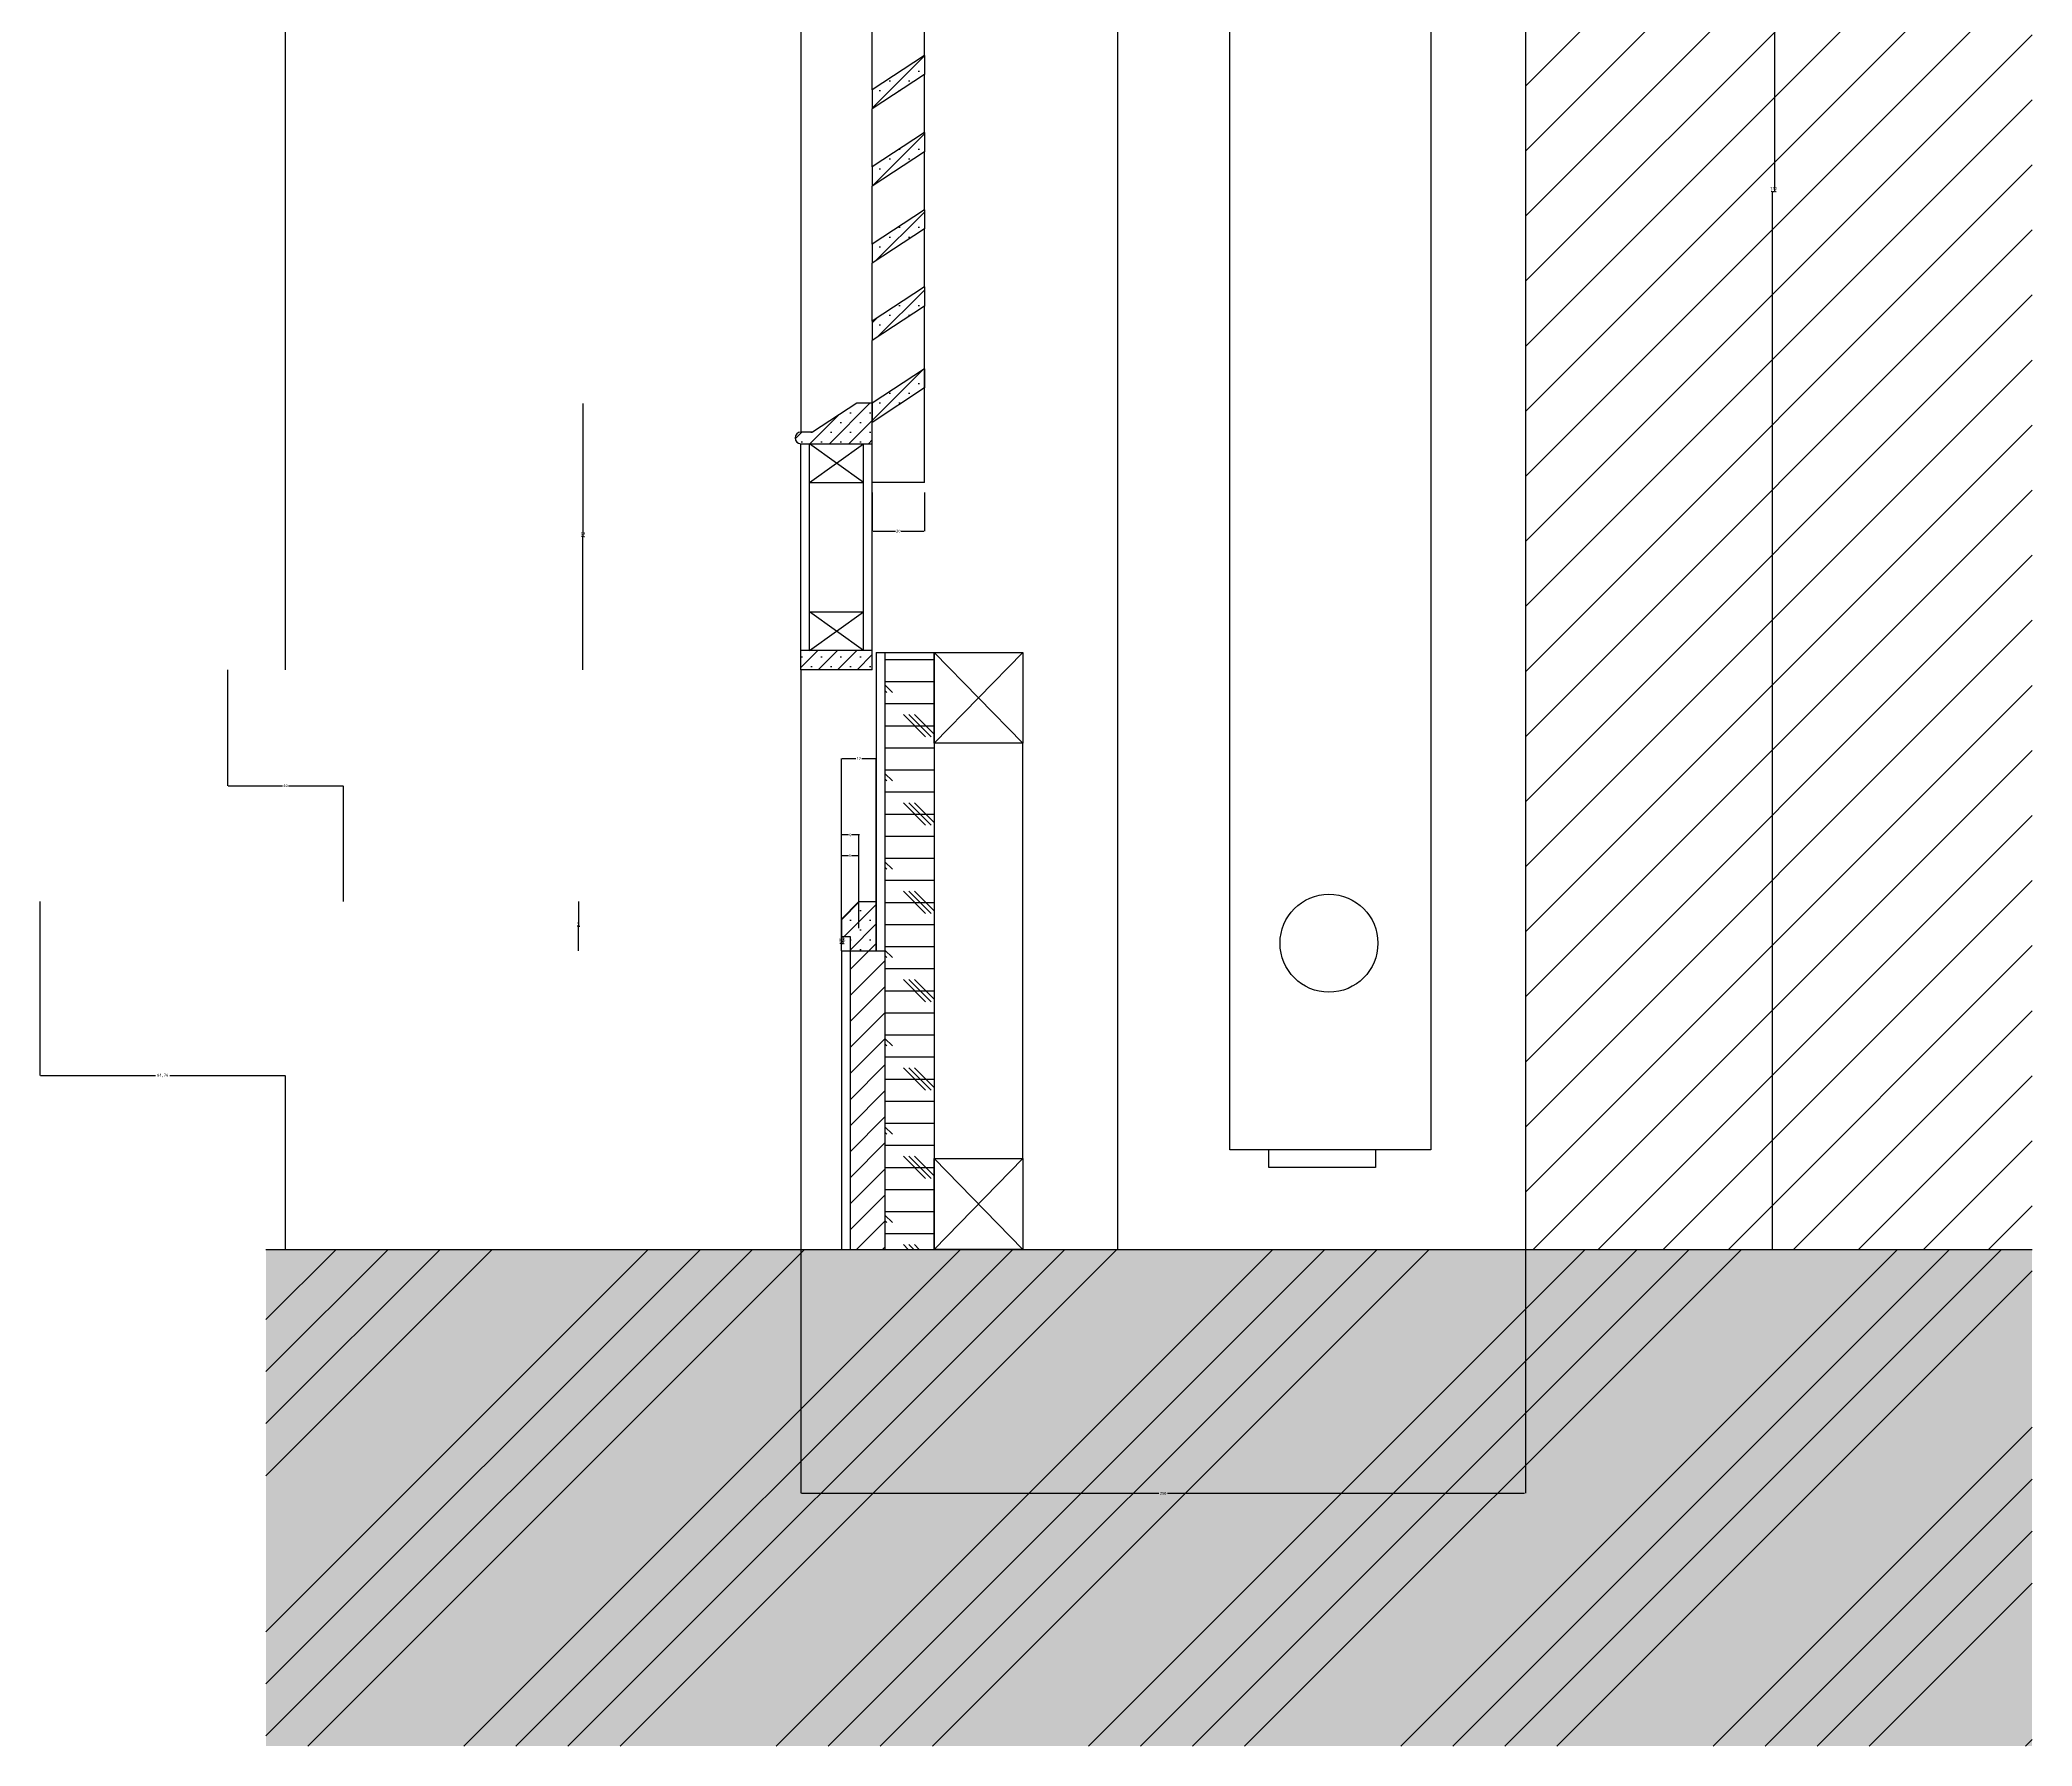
# Model space of a CAD drawing. Header units: metres. Extents: x 112154 to 113735, y -66478 to -63872.
# Drawn here: x 112154 to 112842, y -66478 to -65890 of the extents above; entities that cross this region are included whole.
import ezdxf

# ---------------------------------------------------------------- set-up
doc = ezdxf.new("R2010")
doc.units = ezdxf.units.M
for name, color, linetype in [('10', 8, 'Continuous'), ('11', 3, 'Continuous'), ('15', 2, 'Continuous'), ('8', 7, 'Continuous')]:
    doc.layers.add(name, color=color, linetype=linetype)
doc.dimstyles.get("Standard").update_dxf_attribs({"dimtxt": 2.5, "dimasz": 2.5, "dimexe": 1.25, "dimexo": 0.625, "dimtad": 1, "dimcen": 2.5, "dimazin": 3, "dimtfac": 1, "dimtmove": 0, "dimatfit": 3})

# ---------------------------------------------------------------- blocks, each defined once
blk = doc.blocks.new('_CLOSEDFILLED')
at = {"color": 0, "linetype": 'BYBLOCK'}
blk.add_solid([(-1, 0.2), (0, 0), (-1, -0.2)], dxfattribs=at)
blk = doc.blocks.new('*D5')
for p, q in [((112243.59, -65369.06), (112243.59, -65738.06)), ((112239.755, -65738.06), (112238.67, -65738.06)), ((112238.92, -66107.06), (112238.92, -65738.06)), ((112243.84, -65738.06), (112242.755, -65738.06))]:
    blk.add_line(p, q)
at = {"layer": 'Defpoints'}
for p in [(112243.59, -65369.06), (112243.59, -65738.06), (112238.92, -66107.06)]:
    blk.add_point(p, dxfattribs=at)
at = {"layer": '8', "xscale": 0.25, "yscale": 0.25}
blk.add_blockref('_CLOSEDFILLED', (112238.92, -65738.06), dxfattribs=at)
at = {"layer": '8', "xscale": 0.25, "yscale": 0.25, "rotation": 180}
blk.add_blockref('_CLOSEDFILLED', (112243.59, -65738.06), dxfattribs=at)
at = {"layer": '8', "insert": (112241.255, -65738.06), "char_height": 1, "attachment_point": 5}
blk.add_mtext('720', dxfattribs=at)
blk = doc.blocks.new('*D6')
for p, q in [((112218.92, -66107.06), (112218.92, -66147.06)), ((112219.17, -66147.06), (112237.92, -66147.06)), ((112239.92, -66147.06), (112258.67, -66147.06)), ((112258.92, -66187.06), (112258.92, -66147.06))]:
    blk.add_line(p, q)
at = {"layer": 'Defpoints'}
for p in [(112218.92, -66107.06), (112218.92, -66147.06), (112258.92, -66187.06)]:
    blk.add_point(p, dxfattribs=at)
at = {"layer": '8', "xscale": 0.25, "yscale": 0.25, "rotation": 180}
blk.add_blockref('_CLOSEDFILLED', (112218.92, -66147.06), dxfattribs=at)
at = {"layer": '8', "xscale": 0.25, "yscale": 0.25}
blk.add_blockref('_CLOSEDFILLED', (112258.92, -66147.06), dxfattribs=at)
at = {"layer": '8', "insert": (112238.92, -66147.06), "char_height": 1, "attachment_point": 5}
blk.add_mtext('40', dxfattribs=at)
blk = doc.blocks.new('*D7')
for p, q in [((112154.16, -66187.06), (112154.16, -66247.06)), ((112154.41, -66247.06), (112194.04, -66247.06)), ((112199.04, -66247.06), (112238.67, -66247.06)), ((112238.92, -66307.06), (112238.92, -66247.06))]:
    blk.add_line(p, q)
at = {"layer": 'Defpoints'}
for p in [(112154.16, -66187.06), (112154.16, -66247.06), (112238.92, -66307.06)]:
    blk.add_point(p, dxfattribs=at)
at = {"layer": '8', "xscale": 0.25, "yscale": 0.25, "rotation": 180}
blk.add_blockref('_CLOSEDFILLED', (112154.16, -66247.06), dxfattribs=at)
at = {"layer": '8', "xscale": 0.25, "yscale": 0.25}
blk.add_blockref('_CLOSEDFILLED', (112238.92, -66247.06), dxfattribs=at)
at = {"layer": '8', "insert": (112196.54, -66247.06), "char_height": 1, "attachment_point": 5}
blk.add_mtext('84,76', dxfattribs=at)
blk = doc.blocks.new('*D17')
for p, q in [((112341.57, -66015.14), (112341.57, -66061.1)), ((112341.32, -66061.1), (112341.07, -66061.1)), ((112341.57, -66107.06), (112341.57, -66061.1)), ((112341.57, -66061.1), (112341.57, -66061.1)), ((112341.82, -66061.1), (112342.07, -66061.1))]:
    blk.add_line(p, q)
at = {"layer": 'Defpoints'}
for p in [(112341.57, -66015.14), (112341.57, -66061.1), (112341.57, -66107.06)]:
    blk.add_point(p, dxfattribs=at)
at = {"layer": '8', "xscale": 0.25, "yscale": 0.25}
blk.add_blockref('_CLOSEDFILLED', (112341.57, -66061.1), dxfattribs=at)
at = {"layer": '8', "xscale": 0.25, "yscale": 0.25, "rotation": 180}
blk.add_blockref('_CLOSEDFILLED', (112341.57, -66061.1), dxfattribs=at)
at = {"layer": '8', "insert": (112341.57, -66059.975), "char_height": 1, "attachment_point": 5}
blk.add_mtext('99', dxfattribs=at)
blk = doc.blocks.new('*D18')
for p, q in [((112752.77, -65577.06), (112752.77, -65942.06)), ((112751.79, -65942.06), (112751.54, -65942.06)), ((112752.04, -66307.06), (112752.04, -65942.06)), ((112752.04, -65942.06), (112752.77, -65942.06)), ((112753.02, -65942.06), (112753.27, -65942.06))]:
    blk.add_line(p, q)
at = {"layer": 'Defpoints'}
for p in [(112752.77, -65577.06), (112752.04, -65942.06), (112752.04, -66307.06)]:
    blk.add_point(p, dxfattribs=at)
at = {"layer": '8', "xscale": 0.25, "yscale": 0.25}
blk.add_blockref('_CLOSEDFILLED', (112752.04, -65942.06), dxfattribs=at)
at = {"layer": '8', "xscale": 0.25, "yscale": 0.25, "rotation": 180}
blk.add_blockref('_CLOSEDFILLED', (112752.77, -65942.06), dxfattribs=at)
at = {"layer": '8', "insert": (112752.405, -65940.935), "char_height": 1, "attachment_point": 5}
blk.add_mtext('750', dxfattribs=at)
blk = doc.blocks.new('*D19')
for p, q in [((112441.4, -66045.9), (112441.4, -66059.2)), ((112459.4, -66045.9), (112459.4, -66059.2)), ((112441.65, -66059.2), (112449.4, -66059.2)), ((112451.4, -66059.2), (112459.15, -66059.2))]:
    blk.add_line(p, q)
at = {"layer": 'Defpoints'}
for p in [(112441.4, -66045.9), (112459.4, -66045.9), (112441.4, -66059.2)]:
    blk.add_point(p, dxfattribs=at)
at = {"layer": '8', "xscale": 0.25, "yscale": 0.25, "rotation": 180}
blk.add_blockref('_CLOSEDFILLED', (112441.4, -66059.2), dxfattribs=at)
at = {"layer": '8', "xscale": 0.25, "yscale": 0.25}
blk.add_blockref('_CLOSEDFILLED', (112459.4, -66059.2), dxfattribs=at)
at = {"layer": '8', "insert": (112450.4, -66059.2), "char_height": 1, "attachment_point": 5}
blk.add_mtext('20', dxfattribs=at)
blk = doc.blocks.new('*D20')
for p, q in [((112340.03, -66187.06), (112340.03, -66195.56)), ((112339.78, -66195.56), (112339.53, -66195.56)), ((112340.03, -66204.06), (112340.03, -66195.56)), ((112340.03, -66195.56), (112340.03, -66195.56)), ((112340.28, -66195.56), (112340.53, -66195.56))]:
    blk.add_line(p, q)
at = {"layer": 'Defpoints'}
for p in [(112340.03, -66187.06), (112340.03, -66195.56), (112340.03, -66204.06)]:
    blk.add_point(p, dxfattribs=at)
at = {"layer": '8', "xscale": 0.25, "yscale": 0.25}
blk.add_blockref('_CLOSEDFILLED', (112340.03, -66195.56), dxfattribs=at)
at = {"layer": '8', "xscale": 0.25, "yscale": 0.25, "rotation": 180}
blk.add_blockref('_CLOSEDFILLED', (112340.03, -66195.56), dxfattribs=at)
at = {"layer": '8', "insert": (112340.03, -66194.435), "char_height": 1, "attachment_point": 5}
blk.add_mtext('0', dxfattribs=at)
blk = doc.blocks.new('*D21')
for p, q in [((112430.49, -66201.56), (112430.24, -66201.56)), ((112430.74, -66204.06), (112430.74, -66201.56)), ((112430.74, -66201.56), (112431.24, -66201.56)), ((112431.24, -66199.06), (112431.24, -66201.56)), ((112431.49, -66201.56), (112431.74, -66201.56))]:
    blk.add_line(p, q)
at = {"layer": 'Defpoints'}
for p in [(112430.74, -66201.56), (112431.24, -66199.06), (112430.74, -66204.06)]:
    blk.add_point(p, dxfattribs=at)
at = {"layer": '8', "xscale": 0.25, "yscale": 0.25}
blk.add_blockref('_CLOSEDFILLED', (112430.74, -66201.56), dxfattribs=at)
at = {"layer": '8', "xscale": 0.25, "yscale": 0.25, "rotation": 180}
blk.add_blockref('_CLOSEDFILLED', (112431.24, -66201.56), dxfattribs=at)
at = {"layer": '8', "insert": (112430.99, -66200.435), "char_height": 1, "attachment_point": 5}
blk.add_mtext('0,5', dxfattribs=at)
blk = doc.blocks.new('*D22')
for p, q in [((112433.24, -66164.01), (112430.49, -66164.01)), ((112430.74, -66193.06), (112430.74, -66164.01)), ((112436.99, -66164.01), (112434.24, -66164.01)), ((112436.74, -66187.06), (112436.74, -66164.01))]:
    blk.add_line(p, q)
at = {"layer": 'Defpoints'}
for p in [(112436.74, -66164.01), (112436.74, -66187.06), (112430.74, -66193.06)]:
    blk.add_point(p, dxfattribs=at)
at = {"layer": '8', "xscale": 0.25, "yscale": 0.25}
blk.add_blockref('_CLOSEDFILLED', (112430.74, -66164.01), dxfattribs=at)
at = {"layer": '8', "xscale": 0.25, "yscale": 0.25, "rotation": 180}
blk.add_blockref('_CLOSEDFILLED', (112436.74, -66164.01), dxfattribs=at)
at = {"layer": '8', "insert": (112433.74, -66164.01), "char_height": 1, "attachment_point": 5}
blk.add_mtext('6', dxfattribs=at)
blk = doc.blocks.new('*D23')
for p, q in [((112430.74, -66202.18), (112430.74, -66171.11)), ((112430.99, -66171.11), (112433.24, -66171.11)), ((112434.24, -66171.11), (112436.49, -66171.11)), ((112436.74, -66196.18), (112436.74, -66171.11))]:
    blk.add_line(p, q)
at = {"layer": 'Defpoints'}
for p in [(112430.74, -66171.11), (112430.74, -66202.18), (112436.74, -66196.18)]:
    blk.add_point(p, dxfattribs=at)
at = {"layer": '8', "xscale": 0.25, "yscale": 0.25, "rotation": 180}
blk.add_blockref('_CLOSEDFILLED', (112430.74, -66171.11), dxfattribs=at)
at = {"layer": '8', "xscale": 0.25, "yscale": 0.25}
blk.add_blockref('_CLOSEDFILLED', (112436.74, -66171.11), dxfattribs=at)
at = {"layer": '8', "insert": (112433.74, -66171.11), "char_height": 1, "attachment_point": 5}
blk.add_mtext('6', dxfattribs=at)
blk = doc.blocks.new('*D24')
for p, q in [((112430.74, -66198.85), (112430.74, -66137.62)), ((112430.99, -66137.62), (112435.74, -66137.62)), ((112437.74, -66137.62), (112442.49, -66137.62)), ((112442.74, -66204.23), (112442.74, -66137.62))]:
    blk.add_line(p, q)
at = {"layer": 'Defpoints'}
for p in [(112430.74, -66137.62), (112430.74, -66198.85), (112442.74, -66204.23)]:
    blk.add_point(p, dxfattribs=at)
at = {"layer": '8', "xscale": 0.25, "yscale": 0.25, "rotation": 180}
blk.add_blockref('_CLOSEDFILLED', (112430.74, -66137.62), dxfattribs=at)
at = {"layer": '8', "xscale": 0.25, "yscale": 0.25}
blk.add_blockref('_CLOSEDFILLED', (112442.74, -66137.62), dxfattribs=at)
at = {"layer": '8', "insert": (112436.74, -66137.62), "char_height": 1, "attachment_point": 5}
blk.add_mtext('12', dxfattribs=at)
blk = doc.blocks.new('*D25')
for p, q in [((112416.74, -66307.06), (112416.74, -66391.22)), ((112666.74, -66307.06), (112666.74, -66391.22)), ((112416.99, -66391.22), (112540.24, -66391.22)), ((112543.24, -66391.22), (112666.49, -66391.22))]:
    blk.add_line(p, q)
at = {"layer": 'Defpoints'}
for p in [(112416.74, -66307.06), (112666.74, -66307.06), (112416.74, -66391.22)]:
    blk.add_point(p, dxfattribs=at)
at = {"layer": '8', "xscale": 0.25, "yscale": 0.25, "rotation": 180}
blk.add_blockref('_CLOSEDFILLED', (112416.74, -66391.22), dxfattribs=at)
at = {"layer": '8', "xscale": 0.25, "yscale": 0.25}
blk.add_blockref('_CLOSEDFILLED', (112666.74, -66391.22), dxfattribs=at)
at = {"layer": '8', "insert": (112541.74, -66391.22), "char_height": 1, "attachment_point": 5}
blk.add_mtext('250', dxfattribs=at)

msp = doc.modelspace()

# ---------------------------------------------------------------- hatches: boundary and pattern name
at = {"layer": '10'}
h = msp.add_hatch(dxfattribs=at)
h.set_pattern_fill('ANSI34', scale=4)
h.paths.add_polyline_path([(112232.15, -63871.6), (112232.15, -64007.06), (112841.62, -64007.06), (112841.62, -63871.6)])
h.paths.add_polyline_path([(112841.62, -66478.46), (112841.62, -66307.06), (112232.15, -66307.06), (112232.15, -66478.46)])
h = msp.add_hatch(dxfattribs=at)
h.set_pattern_fill('AR-CONC', scale=0.2)
h.paths.add_polyline_path([(112841.62, -64007.06), (112841.62, -63871.6), (112232.15, -63871.6), (112232.15, -64007.06)])
h.paths.add_polyline_path([(112232.15, -66307.06), (112232.15, -66478.46), (112841.62, -66478.46), (112841.62, -66307.06)])
h = msp.add_hatch(dxfattribs=at)
h.set_pattern_fill('ANSI31', scale=5)
h.paths.add_polyline_path([(112841.62, -64007.06), (112666.74, -64007.06), (112666.74, -66307.06), (112841.62, -66307.06)])
h = msp.add_hatch(dxfattribs=at)
h.set_pattern_fill('SACNCR', scale=2)
h.paths.add_polyline_path([(112441.4, -65913.55), (112459.4, -65901.68), (112459.4, -65895.05), (112441.4, -65906.93)])
h.paths.add_polyline_path([(112459.4, -65921.68), (112441.4, -65933.55), (112441.4, -65940.17), (112459.4, -65928.3)])
h.paths.add_polyline_path([(112459.4, -65948.3), (112441.4, -65960.17), (112441.4, -65966.8), (112459.4, -65954.92)])
h.paths.add_polyline_path([(112459.4, -65974.92), (112441.4, -65986.8), (112441.4, -65993.42), (112459.4, -65981.54)])
h.paths.add_polyline_path([(112459.4, -66003.18), (112441.4, -66015.06), (112441.4, -66021.68), (112459.4, -66009.8)])
h.paths.add_polyline_path([(112416.74, -66029.06), (112441.4, -66029.06), (112441.4, -66015.06), (112436.07, -66015.06), (112420.74, -66025.06), (112416.74, -66025.06, 1)])
h = msp.add_hatch(dxfattribs=at)
h.set_pattern_fill('SACNCR', scale=2)
h.paths.add_polyline_path([(112441.4, -66107.06), (112441.4, -66100.39), (112416.74, -66100.39), (112416.74, -66107.06)])
h.paths.add_polyline_path([(112442.74, -66187.06), (112436.74, -66187.06), (112430.74, -66193.06), (112430.74, -66199.06), (112433.74, -66199.06), (112433.74, -66204.06), (112442.74, -66204.06)])
h = msp.add_hatch(dxfattribs=at)
h.set_pattern_fill('CORK', scale=2)
h.paths.add_polyline_path([(112462.74, -66101.06), (112445.74, -66101.06), (112445.74, -66307.06), (112462.74, -66307.06), (112462.74, -66275.72)])
h = msp.add_hatch(dxfattribs=at)
h.set_pattern_fill('ANSI31', scale=2)
h.paths.add_polyline_path([(112445.74, -66204.06), (112442.74, -66204.06), (112433.74, -66204.06), (112433.74, -66307.06), (112445.74, -66307.06)])

# ---------------------------------------------------------------- linework, layer by layer
for p, q in [((112416.74, -65451.06), (112416.74, -66025.06)), ((112459.4, -65895.05), (112459.4, -65872.46)), ((112441.4, -65906.93), (112441.4, -65884.34)), ((112459.4, -65921.68), (112459.4, -65901.68)), ((112441.4, -65933.55), (112441.4, -65913.55)), ((112459.4, -65948.3), (112459.4, -65928.3)), ((112441.4, -65960.17), (112441.4, -65940.17)), ((112459.4, -65974.92), (112459.4, -65954.92)), ((112441.4, -65986.8), (112441.4, -65966.8)), ((112459.4, -66042.39), (112459.4, -65981.54)), ((112441.4, -66015.06), (112441.4, -65993.42)), ((112459.4, -66042.39), (112441.4, -66042.39)), ((112416.74, -66107.06), (112416.74, -66307.06))]:
    msp.add_line(p, q, dxfattribs=at)
msp.add_lwpolyline([(112634.14, -65648.19), (112634.14, -66272.69), (112564.75, -66272.69), (112564.75, -65648.19)], close=True, dxfattribs=at)
msp.add_lwpolyline([(112615.02, -66272.69), (112615.02, -66278.79), (112578.19, -66278.79), (112578.19, -66272.69)], dxfattribs=at)
msp.add_circle((112598.98, -66201.42), 16.89, dxfattribs=at)
at = {"layer": '11'}
for p, q in [((112526.13, -66307.06), (112526.13, -65607.06)), ((112459.4, -65895.05), (112441.4, -65906.93)), ((112459.4, -65895.05), (112459.4, -65901.68)), ((112459.4, -65901.68), (112441.4, -65913.55)), ((112441.4, -65906.93), (112441.4, -65913.55)), ((112459.4, -65921.68), (112441.4, -65933.55)), ((112459.4, -65921.68), (112459.4, -65928.3)), ((112459.4, -65928.3), (112441.4, -65940.17)), ((112441.4, -65933.55), (112441.4, -65940.17)), ((112459.4, -65948.3), (112441.4, -65960.17)), ((112459.4, -65948.3), (112459.4, -65954.92)), ((112459.4, -65954.92), (112441.4, -65966.8)), ((112441.4, -65960.17), (112441.4, -65966.8)), ((112459.4, -65974.92), (112441.4, -65986.8)), ((112459.4, -65974.92), (112459.4, -65981.54)), ((112459.4, -65981.54), (112441.4, -65993.42)), ((112441.4, -65986.8), (112441.4, -65993.42)), ((112459.4, -66003.18), (112441.4, -66015.06)), ((112459.4, -66009.8), (112441.4, -66021.68)), ((112459.4, -66003.18), (112459.4, -66009.8)), ((112441.4, -66107.06), (112441.4, -66015.06)), ((112441.4, -66015.06), (112441.4, -66021.68)), ((112441.4, -66015.06), (112441.4, -66021.68)), ((112416.74, -66029.06), (112441.4, -66029.06)), ((112419.74, -66042.39), (112438.4, -66029.06)), ((112438.4, -66042.39), (112419.74, -66029.06)), ((112419.74, -66042.39), (112419.74, -66029.06)), ((112438.4, -66042.39), (112438.4, -66029.06)), ((112419.74, -66100.39), (112419.74, -66042.39)), ((112419.74, -66042.39), (112438.4, -66042.39)), ((112438.4, -66100.39), (112438.4, -66042.39)), ((112419.74, -66100.39), (112438.4, -66087.06)), ((112438.4, -66100.39), (112419.74, -66087.06)), ((112419.74, -66087.06), (112438.4, -66087.06)), ((112441.4, -66100.39), (112416.74, -66100.39)), ((112442.74, -66101.06), (112462.74, -66101.06)), ((112445.74, -66101.06), (112445.74, -66307.06)), ((112462.74, -66101.06), (112462.74, -66307.06)), ((112462.74, -66101.06), (112493.34, -66132.39)), ((112462.74, -66132.39), (112493.34, -66101.06)), ((112493.34, -66275.72), (112493.34, -66132.39)), ((112442.74, -66187.06), (112442.74, -66204.06)), ((112433.74, -66204.06), (112433.74, -66307.06)), ((112433.74, -66204.06), (112442.74, -66204.06)), ((112442.74, -66204.06), (112445.74, -66204.06)), ((112462.74, -66275.72), (112493.34, -66307.06)), ((112462.74, -66307.06), (112493.34, -66275.72))]:
    msp.add_line(p, q, dxfattribs=at)
for points in [[(112493.34, -66132.39), (112462.74, -66132.39), (112462.74, -66101.06), (112493.34, -66101.06)], [(112493.34, -66307.06), (112462.74, -66307.06), (112462.74, -66275.72), (112493.34, -66275.72)]]:
    msp.add_lwpolyline(points, close=True, dxfattribs=at)
at = {"layer": '15'}
for p, q in [((112666.74, -64007.06), (112666.74, -66307.06)), ((112436.07, -66015.06), (112420.74, -66025.06)), ((112441.4, -66015.06), (112436.07, -66015.06)), ((112420.74, -66025.06), (112416.74, -66025.06)), ((112416.74, -66107.06), (112416.74, -66029.06)), ((112442.74, -66101.06), (112442.74, -66187.06)), ((112441.4, -66107.06), (112416.74, -66107.06)), ((112436.74, -66187.06), (112430.74, -66193.06)), ((112436.74, -66187.06), (112442.74, -66187.06)), ((112430.74, -66193.06), (112430.74, -66199.06)), ((112430.74, -66199.06), (112433.74, -66199.06)), ((112433.74, -66199.06), (112433.74, -66204.06)), ((112430.74, -66204.06), (112433.74, -66204.06)), ((112430.74, -66204.06), (112430.74, -66307.06)), ((112232.15, -66307.06), (112841.62, -66307.06))]:
    msp.add_line(p, q, dxfattribs=at)
msp.add_arc((112416.74, -66027.06), 2, 90, 270, dxfattribs=at)

# ---------------------------------------------------------------- dimensions: what is measured, and where the dimension line sits
at = {"layer": '8'}
for base, p1, p2, text, picture, middle in [((112243.59, -65738.06), (112243.59, -65369.06), (112238.92, -66107.06), '720', '*D5', (112241.255, -65738.06)), ((112752.04, -65942.06), (112752.04, -66307.06), (112752.77, -65577.06), '750', '*D18', (112752.405, -65940.935)), ((112341.57, -66061.1), (112341.57, -66107.06), (112341.57, -66015.14), '99', '*D17', (112341.57, -66059.975)), ((112441.4, -66059.2), (112441.4, -66045.9), (112459.4, -66045.9), '20', '*D19', (112450.4, -66059.2))]:
    dim = msp.add_linear_dim(base=base, p1=p1, p2=p2, text=text, dimstyle='Standard', dxfattribs=at)
    dim.commit()
    dim.dimension.update_dxf_attribs({"geometry": picture, "text_midpoint": middle})
for base, p1, p2, picture, middle in [((112218.92, -66147.06), (112218.92, -66107.06), (112258.92, -66187.06), '*D6', (112238.92, -66147.06)), ((112430.74, -66137.62), (112430.74, -66198.85), (112442.74, -66204.23), '*D24', (112436.74, -66137.62)), ((112436.74, -66164.01), (112436.74, -66187.06), (112430.74, -66193.06), '*D22', (112433.74, -66164.01)), ((112430.74, -66171.11), (112430.74, -66202.18), (112436.74, -66196.18), '*D23', (112433.74, -66171.11)), ((112154.16, -66247.06), (112154.16, -66187.06), (112238.92, -66307.06), '*D7', (112196.54, -66247.06)), ((112340.03, -66195.56), (112340.03, -66187.06), (112340.03, -66204.06), '*D20', (112340.03, -66194.435)), ((112430.74, -66201.56), (112430.74, -66204.06), (112431.24, -66199.06), '*D21', (112430.99, -66200.435)), ((112416.74, -66391.22), (112416.74, -66307.06), (112666.74, -66307.06), '*D25', (112541.74, -66391.22))]:
    dim = msp.add_linear_dim(base=base, p1=p1, p2=p2, dimstyle='Standard', dxfattribs=at)
    dim.commit()
    dim.dimension.update_dxf_attribs({"geometry": picture, "text_midpoint": middle})

doc.saveas('drawing.dxf')
